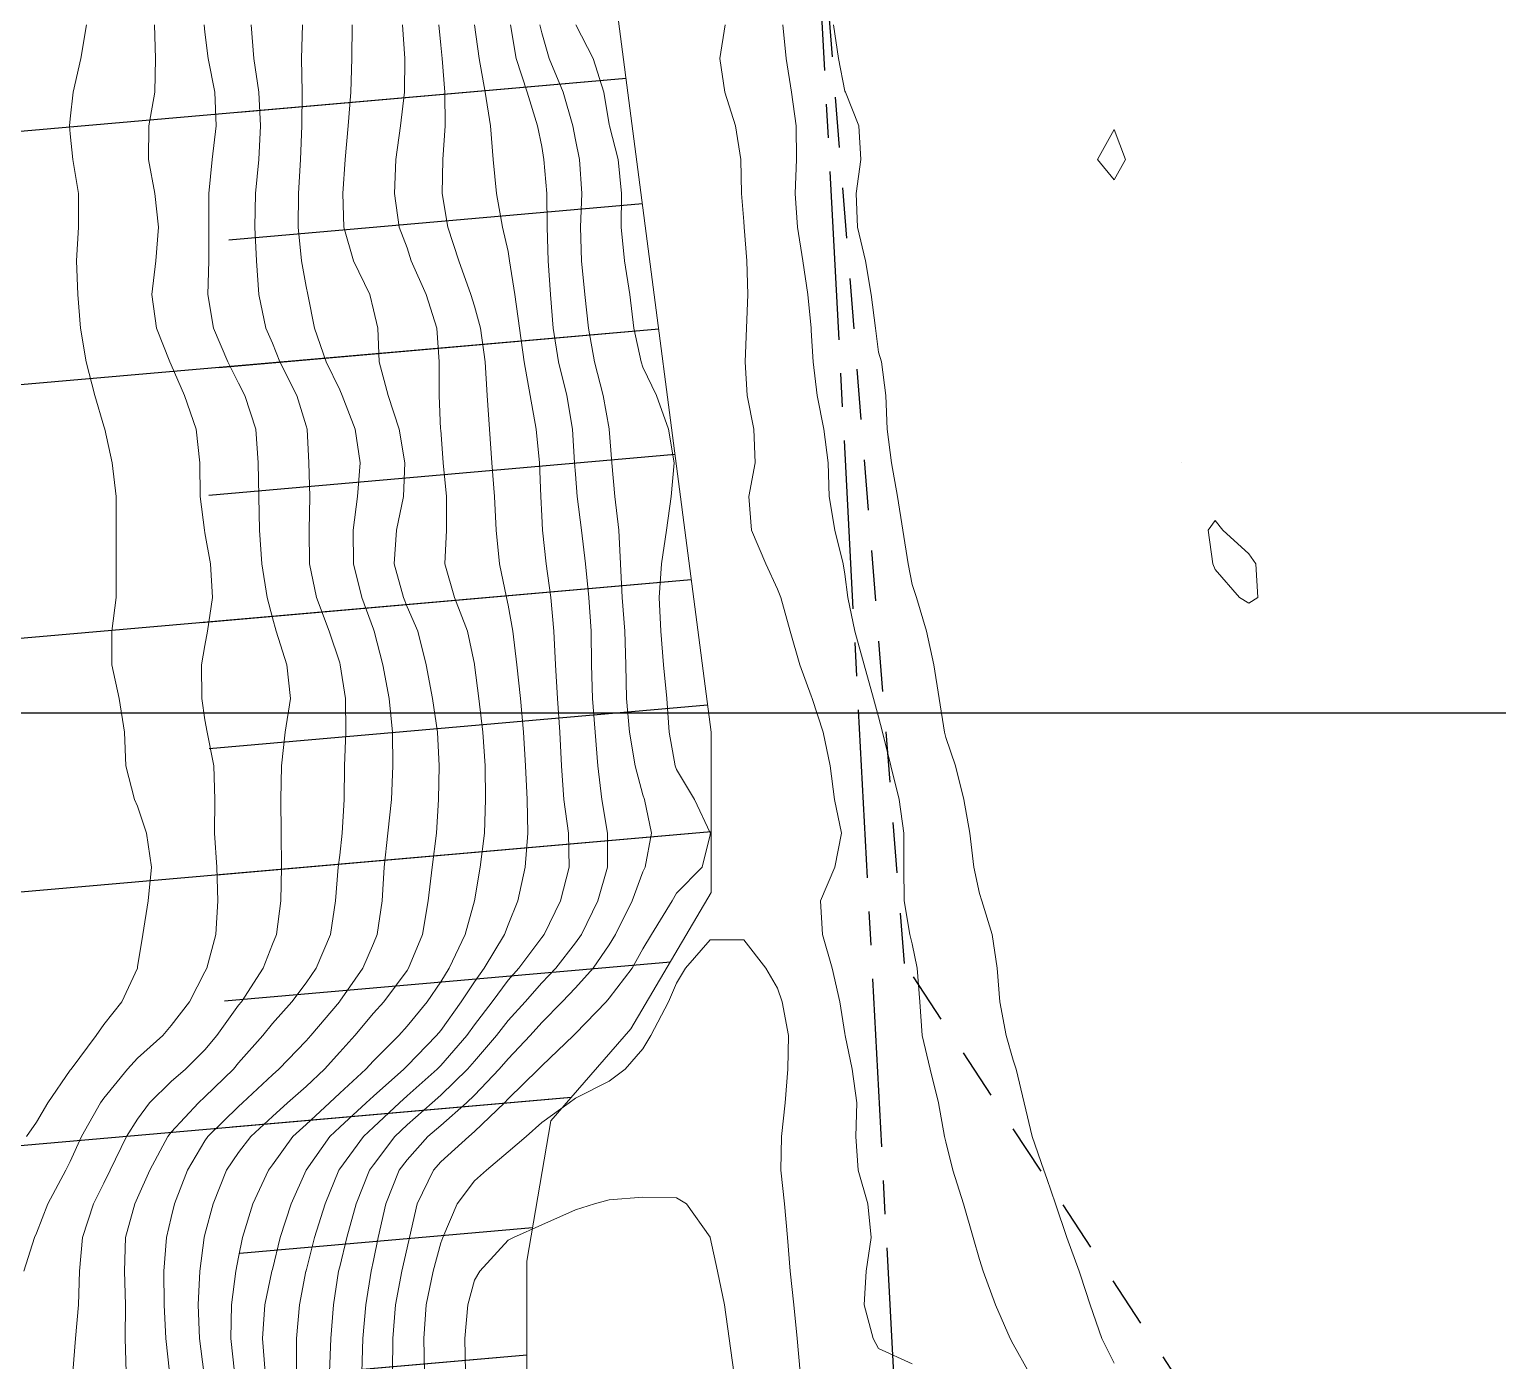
# Model space of a CAD drawing. Header units: centimetres. Extents: x 0 to 642158, y -847 to 649707.
# Drawn here: x 617117.14 to 617138.94, y 621451.92 to 621471.68 of the extents above; entities that cross this region are included whole.
import ezdxf

# ---------------------------------------------------------------- set-up
doc = ezdxf.new("R2010")
doc.units = ezdxf.units.CM
doc.header["$MEASUREMENT"] = 0
doc.linetypes.add('CENTERX2', pattern=[4, 2.5, -0.5, 0.5, -0.5])
doc.linetypes.add('JIS_02_0.7', pattern=[1.35, 0.75, -0.6])
doc.layers.add('MEV_schema paysager_Ha', color=7, linetype='Continuous', lineweight=25, transparency=0.13)
for name, color, linetype, lineweight in [('MEV_schema paysager_V', 7, 'Continuous', 20), ('WAL_parcellaire agricole', 7, 'JIS_02_0.7', 25), ('WAL_topographie 0.5', 253, 'Continuous', 20)]:
    doc.layers.add(name, color=color, linetype=linetype, lineweight=lineweight)
doc.layers.add('SPW_parcellaire cadastral', color=7, linetype='CENTERX2', lineweight=25, true_color=0xff0542)
picture_1 = doc.add_image_def('image2.png', size_in_pixel=(6614, 11023))

msp = doc.modelspace()

# ---------------------------------------------------------------- hatches: boundary and pattern name
at = {"layer": 'MEV_schema paysager_Ha', "transparency": 33554687}
h = msp.add_hatch(dxfattribs=at)
h.set_pattern_fill('ANSI31', color=60, scale=30, angle=320)
h.paths.add_polyline_path([(617169.617, 620973.194), (617165.143, 620997.552), (617163.049, 621011.729), (617162.573, 621023.432), (617161.336, 621028.189), (617160.67, 621031.995), (617159.432, 621036.467), (617156.475, 621053.969), (617156.906, 621060.001), (617157.984, 621066.14), (617158.414, 621069.802), (617158.199, 621075.295), (617157.014, 621080.142), (617155.505, 621084.988), (617154.751, 621088.973), (617151.842, 621094.789), (617149.148, 621099.205), (617146.994, 621101.252), (617145.377, 621102.544), (617143.546, 621103.621), (617141.391, 621107.391), (617140.307, 621121.334), (617138.581, 621134.515), (617137.596, 621148.681), (617137.947, 621158.301), (617138.342, 621166.601), (617137.255, 621176.482), (617136.069, 621187.153), (617134.618, 621206.801), (617133.841, 621215.056), (617132.235, 621238.569), (617131.105, 621276.162), (617130.662, 621320.72), (617129.383, 621365.826), (617128.171, 621391.821), (617126.408, 621441.701), (617124.527, 621449.888), (617124.527, 621453.399), (617124.884, 621455.482), (617126.075, 621456.85), (617127.265, 621458.873), (617127.265, 621461.254), (617125.649, 621473.672), (617125.524, 621482.896), (617125.025, 621497.979), (617124.776, 621519.544), (617124.92, 621540.094), (617125.983, 621565.584), (617126.337, 621580.453), (617126.163, 621598.374), (617127.186, 621608.874), (617130.532, 621615.192), (617131.834, 621617.887), (617134.298, 621627.22), (617135.042, 621631.96), (617135.135, 621640.047), (617136.158, 621649.713), (617136.911, 621670.5), (617129.26, 621649.205), (617124.61, 621628.36), (617120.259, 621606.016), (617117.259, 621583.371), (617115.237, 621541.083), (617114.562, 621520.401), (617115.536, 621487.717), (617112.094, 621474.528), (617111.291, 621462.83), (617115.078, 621434.173), (617114.685, 621412.686), (617116.517, 621383.817), (617118.213, 621359.713), (617121.633, 621297.519), (617122.293, 621280.379), (617124.809, 621252.783), (617126.661, 621222.595), (617125.403, 621211.007), (617126.795, 621190.875), (617128.52, 621169.158), (617130.485, 621161.793), (617131.444, 621155.186), (617130.649, 621150.827), (617132.125, 621142.753), (617132.79, 621125.456), (617134.954, 621111.319), (617137.702, 621098.468), (617139.749, 621087.381), (617141.795, 621083.246), (617143.417, 621082.42), (617144.557, 621081.575), (617145.493, 621080.194), (617145.463, 621077.083), (617144.023, 621074.463), (617144.278, 621071.03), (617145.295, 621066.579), (617147.455, 621053.531), (617147.76, 621048.137), (617148.575, 621044.067), (617151.222, 621037.452), (617151.12, 621031.956), (617151.633, 621023.148), (617154.427, 621011.658), (617158.897, 620988.919), (617162.537, 620970.568), (617168.729, 620939.186), (617182.921, 620879.156), (617188.263, 620855.446), (617193.71, 620854.003), (617187.498, 620892.108), (617176.811, 620939.879)])
h = msp.add_hatch(dxfattribs=at)
h.set_pattern_fill('ANSI31', color=60, scale=15, angle=320)
h.paths.add_polyline_path([(617169.617, 620973.194), (617165.143, 620997.552), (617163.049, 621011.729), (617162.573, 621023.432), (617161.336, 621028.189), (617160.67, 621031.995), (617159.432, 621036.467), (617156.475, 621053.969), (617156.906, 621060.001), (617157.984, 621066.14), (617158.414, 621069.802), (617158.199, 621075.295), (617157.014, 621080.142), (617155.505, 621084.988), (617154.751, 621088.973), (617151.842, 621094.789), (617149.148, 621099.205), (617146.994, 621101.252), (617145.377, 621102.544), (617143.546, 621103.621), (617141.391, 621107.391), (617140.307, 621121.334), (617138.581, 621134.515), (617137.596, 621148.681), (617137.947, 621158.301), (617138.342, 621166.601), (617137.255, 621176.482), (617136.069, 621187.153), (617134.618, 621206.801), (617133.841, 621215.056), (617132.235, 621238.569), (617131.105, 621276.162), (617130.662, 621320.72), (617129.383, 621365.826), (617128.171, 621391.821), (617126.408, 621441.701), (617124.527, 621449.888), (617124.527, 621453.399), (617124.884, 621455.482), (617126.075, 621456.85), (617127.265, 621458.873), (617127.265, 621461.254), (617125.649, 621473.672), (617125.524, 621482.896), (617125.025, 621497.979), (617124.776, 621519.544), (617124.92, 621540.094), (617125.983, 621565.584), (617126.337, 621580.453), (617126.163, 621598.374), (617127.186, 621608.874), (617130.532, 621615.192), (617131.834, 621617.887), (617134.298, 621627.22), (617135.042, 621631.96), (617135.135, 621640.047), (617136.158, 621649.713), (617136.911, 621670.5), (617132.957, 621648.368), (617129.989, 621627.895), (617123.162, 621605.493), (617122.123, 621583.834), (617121.418, 621540.656), (617120.578, 621519.454), (617120.8, 621487.646), (617120.576, 621474.663), (617119.681, 621463.134), (617121.439, 621434.424), (617121.208, 621413.2), (617123.756, 621383.971), (617124.633, 621359.105), (617126.907, 621297.599), (617127.217, 621280.099), (617128.476, 621252.652), (617130.286, 621222.294), (617130.788, 621212.114), (617133.595, 621189.8), (617133.864, 621168.997), (617134.545, 621163.04), (617136.407, 621155.367), (617136.033, 621153.22), (617137.061, 621150.231), (617136.705, 621143.134), (617138.509, 621125.82), (617138.985, 621114.157), (617141.16, 621102.299), (617147.01, 621090.064), (617151.616, 621087.22), (617153.107, 621084.646), (617154.311, 621082.965), (617155.38, 621081.272), (617156.272, 621077.352), (617156.539, 621073.164), (617152.956, 621057.576), (617153.92, 621035.982), (617159.694, 621019.068), (617160.419, 620997.657), (617177.679, 620920.157), (617193.56, 620854.923), (617187.498, 620892.108)])

# ---------------------------------------------------------------- linework, layer by layer
at = {"layer": 'MEV_schema paysager_V', "color": 7, "true_color": 0xffffff}
msp.add_lwpolyline([(617133.841, 621215.056), (617132.235, 621238.569), (617131.105, 621276.162), (617130.662, 621320.72), (617129.383, 621365.826), (617128.171, 621391.821), (617126.408, 621441.701), (617124.527, 621449.888), (617124.527, 621453.399), (617124.884, 621455.482), (617126.075, 621456.85), (617127.265, 621458.873), (617127.265, 621461.254), (617125.649, 621473.672)], dxfattribs=at)
at = {"layer": 'SPW_parcellaire cadastral'}
msp.add_lwpolyline([(617139.066, 621436.775), (617130.009, 621451.1), (617127.627, 621496.147), (617169.644, 621516.623), (617184.565, 621496.923), (617188.95, 621491.134), (617194.248, 621484.055), (617204.839, 621469.985), (617199.676, 621467.306), (617139.066, 621436.775)], dxfattribs=at)
at = {"layer": 'WAL_parcellaire agricole'}
msp.add_lwpolyline([(617178.694, 621525.406), (617169.395, 621516.805), (617204.2, 621470.91), (617145.554, 621439.653), (617141.804, 621440.07), (617130.136, 621457.818), (617127.298, 621493.501), (617126.094, 621527.1), (617126.792, 621546.3), (617149.99, 621562.103), (617178.694, 621525.406)], dxfattribs=at)
at = {"layer": 'WAL_topographie 0.5'}
for points in [[(617117.062, 621453.25), (617117.221, 621453.75), (617117.25, 621453.813), (617117.416, 621454.25), (617117.683, 621454.75), (617117.75, 621454.879), (617117.915, 621455.25), (617118.197, 621455.75), (617118.25, 621455.821), (617118.601, 621456.25), (617118.75, 621456.41), (617119.125, 621456.75), (617119.25, 621456.896), (617119.521, 621457.25), (617119.75, 621457.694), (617119.779, 621457.75), (617119.909, 621458.25), (617119.942, 621458.75), (617119.925, 621459.25), (617119.893, 621459.75), (617119.897, 621460.25), (617119.88, 621460.75), (617119.78, 621461.25), (617119.75, 621461.435), (617119.702, 621461.75), (617119.696, 621462.25), (617119.75, 621462.539), (617119.786, 621462.75), (617119.861, 621463.25), (617119.833, 621463.75), (617119.75, 621464.211), (617119.741, 621464.25), (617119.679, 621464.75), (617119.673, 621465.25), (617119.617, 621465.75), (617119.448, 621466.25), (617119.25, 621466.702), (617119.227, 621466.75), (617119.028, 621467.25), (617118.962, 621467.75), (617119.018, 621468.25), (617119.061, 621468.75), (617119.003, 621469.25), (617118.911, 621469.75), (617118.916, 621470.25), (617119.004, 621470.75), (617119.017, 621471.25), (617118.998, 621471.75)], [(617117.1, 621455.25), (617117.25, 621455.464), (617117.415, 621455.75), (617117.75, 621456.233), (617117.762, 621456.25), (617118.136, 621456.75), (617118.25, 621456.911), (617118.513, 621457.25), (617118.747, 621457.75), (617118.75, 621457.769), (617118.828, 621458.25), (617118.907, 621458.75), (617118.956, 621459.25), (617118.884, 621459.75), (617118.75, 621460.155), (617118.702, 621460.25), (617118.575, 621460.75), (617118.557, 621461.25), (617118.476, 621461.75), (617118.369, 621462.25), (617118.369, 621462.75), (617118.433, 621463.25), (617118.43, 621463.75), (617118.429, 621464.25), (617118.432, 621464.75), (617118.37, 621465.25), (617118.262, 621465.75), (617118.25, 621465.792), (617118.114, 621466.25), (617117.986, 621466.75), (617117.901, 621467.25), (617117.86, 621467.75), (617117.843, 621468.25), (617117.872, 621468.75), (617117.873, 621469.25), (617117.79, 621469.75), (617117.75, 621470.132), (617117.738, 621470.25), (617117.75, 621470.358), (617117.791, 621470.75), (617117.906, 621471.25), (617117.992, 621471.75)], [(617117.788, 621451.75), (617117.826, 621452.25), (617117.872, 621452.75), (617117.889, 621453.25), (617117.93, 621453.75), (617118.096, 621454.25), (617118.25, 621454.559), (617118.341, 621454.75), (617118.585, 621455.25), (617118.75, 621455.509), (617118.925, 621455.75), (617119.25, 621456.066), (617119.459, 621456.25), (617119.75, 621456.537), (617119.926, 621456.75), (617120.25, 621457.198), (617120.292, 621457.25), (617120.614, 621457.75), (617120.75, 621458.103), (617120.81, 621458.25), (617120.876, 621458.75), (617120.888, 621459.25), (617120.883, 621459.75), (617120.876, 621460.25), (617120.884, 621460.75), (617120.942, 621461.25), (617121.019, 621461.75), (617120.964, 621462.25), (617120.807, 621462.75), (617120.75, 621462.949), (617120.671, 621463.25), (617120.592, 621463.75), (617120.559, 621464.25), (617120.549, 621464.75), (617120.542, 621465.25), (617120.504, 621465.75), (617120.341, 621466.25), (617120.25, 621466.433), (617120.088, 621466.75), (617119.876, 621467.25), (617119.793, 621467.75), (617119.806, 621468.25), (617119.805, 621468.75), (617119.806, 621469.25), (617119.855, 621469.75), (617119.914, 621470.25), (617119.894, 621470.75), (617119.797, 621471.25), (617119.75, 621471.644), (617119.737, 621471.75)], [(617118.578, 621451.75), (617118.566, 621452.25), (617118.57, 621452.75), (617118.557, 621453.25), (617118.568, 621453.75), (617118.708, 621454.25), (617118.75, 621454.339), (617118.929, 621454.75), (617119.2, 621455.25), (617119.25, 621455.314), (617119.653, 621455.75), (617119.75, 621455.837), (617120.172, 621456.25), (617120.25, 621456.343), (617120.609, 621456.75), (617120.75, 621456.925), (617121.041, 621457.25), (617121.25, 621457.532), (617121.402, 621457.75), (617121.612, 621458.25), (617121.689, 621458.75), (617121.729, 621459.25), (617121.75, 621459.425), (617121.785, 621459.75), (617121.818, 621460.25), (617121.82, 621460.75), (617121.839, 621461.25), (617121.836, 621461.75), (617121.759, 621462.25), (617121.75, 621462.281), (617121.594, 621462.75), (617121.408, 621463.25), (617121.302, 621463.75), (617121.295, 621464.25), (617121.307, 621464.75), (617121.294, 621465.25), (617121.265, 621465.75), (617121.25, 621465.801), (617121.115, 621466.25), (617120.863, 621466.75), (617120.75, 621467.028), (617120.651, 621467.25), (617120.548, 621467.75), (617120.513, 621468.25), (617120.488, 621468.75), (617120.502, 621469.25), (617120.547, 621469.75), (617120.576, 621470.25), (617120.55, 621470.75), (617120.476, 621471.25), (617120.438, 621471.75)], [(617119.225, 621451.75), (617119.168, 621452.25), (617119.143, 621452.75), (617119.14, 621453.25), (617119.177, 621453.75), (617119.25, 621454.045), (617119.298, 621454.25), (617119.489, 621454.75), (617119.75, 621455.185), (617119.794, 621455.25), (617120.25, 621455.697), (617120.307, 621455.75), (617120.75, 621456.167), (617120.844, 621456.25), (617121.25, 621456.67), (617121.323, 621456.75), (617121.745, 621457.25), (617121.75, 621457.257), (617122.096, 621457.75), (617122.25, 621458.117), (617122.307, 621458.25), (617122.38, 621458.75), (617122.412, 621459.25), (617122.463, 621459.75), (617122.52, 621460.25), (617122.541, 621460.75), (617122.534, 621461.25), (617122.485, 621461.75), (617122.391, 621462.25), (617122.261, 621462.75), (617122.25, 621462.78), (617122.08, 621463.25), (617121.956, 621463.75), (617121.952, 621464.25), (617122.015, 621464.75), (617122.054, 621465.25), (617121.978, 621465.75), (617121.789, 621466.25), (617121.75, 621466.335), (617121.549, 621466.75), (617121.376, 621467.25), (617121.276, 621467.75), (617121.25, 621467.869), (617121.184, 621468.25), (617121.131, 621468.75), (617121.14, 621469.25), (617121.169, 621469.75), (617121.19, 621470.25), (617121.191, 621470.75), (617121.182, 621471.25), (617121.196, 621471.75)], [(617119.735, 621451.75), (617119.669, 621452.25), (617119.651, 621452.75), (617119.674, 621453.25), (617119.739, 621453.75), (617119.75, 621453.794), (617119.87, 621454.25), (617120.071, 621454.75), (617120.25, 621455.01), (617120.43, 621455.25), (617120.75, 621455.546), (617120.975, 621455.75), (617121.25, 621455.994), (617121.523, 621456.25), (617121.75, 621456.5), (617121.976, 621456.75), (617122.25, 621457.079), (617122.405, 621457.25), (617122.75, 621457.714), (617122.774, 621457.75), (617122.978, 621458.25), (617123.065, 621458.75), (617123.125, 621459.25), (617123.185, 621459.75), (617123.217, 621460.25), (617123.228, 621460.75), (617123.202, 621461.25), (617123.127, 621461.75), (617123.034, 621462.25), (617122.912, 621462.75), (617122.75, 621463.111), (617122.697, 621463.25), (617122.557, 621463.75), (617122.592, 621464.25), (617122.697, 621464.75), (617122.717, 621465.25), (617122.633, 621465.75), (617122.471, 621466.25), (617122.336, 621466.75), (617122.316, 621467.25), (617122.25, 621467.522), (617122.196, 621467.75), (617121.956, 621468.25), (617121.809, 621468.75), (617121.798, 621469.25), (617121.831, 621469.75), (617121.875, 621470.25), (617121.916, 621470.75), (617121.928, 621471.25), (617121.934, 621471.75)], [(617120.19, 621451.75), (617120.132, 621452.25), (617120.142, 621452.75), (617120.21, 621453.25), (617120.25, 621453.459), (617120.308, 621453.75), (617120.458, 621454.25), (617120.691, 621454.75), (617120.75, 621454.827), (617121.056, 621455.25), (617121.25, 621455.428), (617121.599, 621455.75), (617121.75, 621455.892), (617122.136, 621456.25), (617122.25, 621456.375), (617122.627, 621456.75), (617122.75, 621456.885), (617123.048, 621457.25), (617123.25, 621457.544), (617123.376, 621457.75), (617123.613, 621458.25), (617123.75, 621458.747), (617123.751, 621458.75), (617123.836, 621459.25), (617123.898, 621459.75), (617123.913, 621460.25), (617123.908, 621460.75), (617123.877, 621461.25), (617123.815, 621461.75), (617123.752, 621462.25), (617123.75, 621462.263), (617123.647, 621462.75), (617123.453, 621463.25), (617123.309, 621463.75), (617123.337, 621464.25), (617123.336, 621464.75), (617123.286, 621465.25), (617123.25, 621465.739), (617123.249, 621465.75), (617123.229, 621466.25), (617123.229, 621466.75), (617123.19, 621467.25), (617123.033, 621467.75), (617122.812, 621468.25), (617122.75, 621468.439), (617122.631, 621468.75), (617122.564, 621469.25), (617122.585, 621469.75), (617122.655, 621470.25), (617122.712, 621470.75), (617122.717, 621471.25), (617122.682, 621471.75)], [(617120.644, 621451.75), (617120.606, 621452.25), (617120.641, 621452.75), (617120.744, 621453.25), (617120.75, 621453.274), (617120.865, 621453.75), (617121.029, 621454.25), (617121.25, 621454.748), (617121.251, 621454.75), (617121.603, 621455.25), (617121.75, 621455.387), (617122.144, 621455.75), (617122.25, 621455.849), (617122.703, 621456.25), (617122.75, 621456.297), (617123.189, 621456.75), (617123.25, 621456.823), (617123.555, 621457.25), (617123.75, 621457.548), (617123.894, 621457.75), (617124.199, 621458.25), (617124.25, 621458.39), (617124.396, 621458.75), (617124.502, 621459.25), (617124.543, 621459.75), (617124.531, 621460.25), (617124.509, 621460.75), (617124.481, 621461.25), (617124.434, 621461.75), (617124.381, 621462.25), (617124.32, 621462.75), (617124.25, 621463.139), (617124.226, 621463.25), (617124.124, 621463.75), (617124.075, 621464.25), (617124.046, 621464.75), (617124.011, 621465.25), (617123.976, 621465.75), (617123.942, 621466.25), (617123.91, 621466.75), (617123.841, 621467.25), (617123.75, 621467.576), (617123.698, 621467.75), (617123.517, 621468.25), (617123.355, 621468.75), (617123.273, 621469.25), (617123.279, 621469.75), (617123.316, 621470.25), (617123.313, 621470.75), (617123.27, 621471.25), (617123.25, 621471.45), (617123.221, 621471.75)], [(617121.111, 621451.75), (617121.11, 621452.25), (617121.155, 621452.75), (617121.248, 621453.25), (617121.25, 621453.257), (617121.376, 621453.75), (617121.535, 621454.25), (617121.735, 621454.75), (617121.75, 621454.771), (617122.101, 621455.25), (617122.25, 621455.388), (617122.637, 621455.75), (617122.75, 621455.852), (617123.199, 621456.25), (617123.25, 621456.302), (617123.636, 621456.75), (617123.75, 621456.906), (617124.015, 621457.25), (617124.25, 621457.568), (617124.41, 621457.75), (617124.75, 621458.206), (617124.784, 621458.25), (617125.028, 621458.75), (617125.157, 621459.25), (617125.145, 621459.75), (617125.078, 621460.25), (617125.041, 621460.75), (617125.02, 621461.25), (617124.983, 621461.75), (617124.952, 621462.25), (617124.93, 621462.75), (617124.884, 621463.25), (617124.814, 621463.75), (617124.759, 621464.25), (617124.75, 621464.464), (617124.737, 621464.75), (617124.716, 621465.25), (617124.668, 621465.75), (617124.579, 621466.25), (617124.488, 621466.75), (617124.419, 621467.25), (617124.35, 621467.75), (617124.271, 621468.25), (617124.25, 621468.385), (617124.167, 621468.75), (617124.079, 621469.25), (617124.031, 621469.75), (617123.988, 621470.25), (617123.912, 621470.75), (617123.82, 621471.25), (617123.751, 621471.75)], [(617121.598, 621451.75), (617121.618, 621452.25), (617121.659, 621452.75), (617121.734, 621453.25), (617121.75, 621453.316), (617121.854, 621453.75), (617121.993, 621454.25), (617122.191, 621454.75), (617122.25, 621454.829), (617122.567, 621455.25), (617122.75, 621455.421), (617123.124, 621455.75), (617123.25, 621455.862), (617123.648, 621456.25), (617123.75, 621456.369), (617124.079, 621456.75), (617124.25, 621456.971), (617124.502, 621457.25), (617124.75, 621457.53), (617124.959, 621457.75), (617125.25, 621458.126), (617125.338, 621458.25), (617125.584, 621458.75), (617125.727, 621459.25), (617125.725, 621459.75), (617125.643, 621460.25), (617125.582, 621460.75), (617125.542, 621461.25), (617125.501, 621461.75), (617125.489, 621462.25), (617125.485, 621462.75), (617125.45, 621463.25), (617125.401, 621463.75), (617125.34, 621464.25), (617125.276, 621464.75), (617125.25, 621465.08), (617125.237, 621465.25), (617125.207, 621465.75), (617125.12, 621466.25), (617125, 621466.75), (617124.921, 621467.25), (617124.878, 621467.75), (617124.845, 621468.25), (617124.831, 621468.75), (617124.825, 621469.25), (617124.783, 621469.75), (617124.75, 621469.945), (617124.685, 621470.25), (617124.531, 621470.75), (617124.371, 621471.25), (617124.288, 621471.75)], [(617122.078, 621451.75), (617122.094, 621452.25), (617122.136, 621452.75), (617122.216, 621453.25), (617122.25, 621453.41), (617122.319, 621453.75), (617122.435, 621454.25), (617122.635, 621454.75), (617122.75, 621454.901), (617123.06, 621455.25), (617123.25, 621455.415), (617123.632, 621455.75), (617123.75, 621455.865), (617124.118, 621456.25), (617124.25, 621456.405), (617124.577, 621456.75), (617124.75, 621456.942), (617125.054, 621457.25), (617125.25, 621457.457), (617125.511, 621457.75), (617125.75, 621458.096), (617125.847, 621458.25), (617126.094, 621458.75), (617126.25, 621459.179), (617126.287, 621459.25), (617126.378, 621459.75), (617126.273, 621460.25), (617126.25, 621460.32), (617126.135, 621460.75), (617126.055, 621461.25), (617126.01, 621461.75), (617125.997, 621462.25), (617125.983, 621462.75), (617125.944, 621463.25), (617125.92, 621463.75), (617125.892, 621464.25), (617125.835, 621464.75), (617125.791, 621465.25), (617125.751, 621465.75), (617125.75, 621465.754), (617125.664, 621466.25), (617125.534, 621466.75), (617125.442, 621467.25), (617125.389, 621467.75), (617125.339, 621468.25), (617125.327, 621468.75), (617125.343, 621469.25), (617125.308, 621469.75), (617125.25, 621470.045), (617125.21, 621470.25), (617125.069, 621470.75), (617124.861, 621471.25), (617124.75, 621471.632), (617124.722, 621471.75)], [(617122.536, 621451.75), (617122.539, 621452.25), (617122.58, 621452.75), (617122.675, 621453.25), (617122.75, 621453.598), (617122.785, 621453.75), (617122.899, 621454.25), (617123.141, 621454.75), (617123.25, 621454.873), (617123.665, 621455.25), (617123.75, 621455.322), (617124.196, 621455.75), (617124.25, 621455.807), (617124.702, 621456.25), (617124.75, 621456.301), (617125.222, 621456.75), (617125.25, 621456.778), (617125.704, 621457.25), (617125.75, 621457.303), (617126.09, 621457.75), (617126.25, 621458.033), (617126.381, 621458.25), (617126.686, 621458.75), (617126.75, 621458.861), (617127.134, 621459.25), (617127.25, 621459.728), (617127.257, 621459.75), (617127.25, 621459.759), (617127.016, 621460.25), (617126.75, 621460.697), (617126.729, 621460.75), (617126.64, 621461.25), (617126.609, 621461.75), (617126.559, 621462.25), (617126.516, 621462.75), (617126.493, 621463.25), (617126.528, 621463.75), (617126.602, 621464.25), (617126.671, 621464.75), (617126.715, 621465.25), (617126.633, 621465.75), (617126.456, 621466.25), (617126.25, 621466.672), (617126.228, 621466.75), (617126.119, 621467.25), (617126.059, 621467.75), (617125.977, 621468.25), (617125.929, 621468.75), (617125.936, 621469.25), (617125.883, 621469.75), (617125.756, 621470.25), (617125.75, 621470.27), (617125.672, 621470.75), (617125.514, 621471.25), (617125.254, 621471.75)], [(617127.475, 621471.75), (617127.393, 621471.25), (617127.469, 621470.75), (617127.628, 621470.25), (617127.705, 621469.75), (617127.715, 621469.25), (617127.75, 621468.833), (617127.754, 621468.75), (617127.797, 621468.25), (617127.812, 621467.75), (617127.792, 621467.25), (617127.77, 621466.75), (617127.799, 621466.25), (617127.898, 621465.75), (617127.919, 621465.25), (617127.825, 621464.75), (617127.862, 621464.25), (617128.075, 621463.75), (617128.25, 621463.375), (617128.301, 621463.25), (617128.44, 621462.75), (617128.581, 621462.25), (617128.75, 621461.792), (617128.765, 621461.75), (617128.93, 621461.25), (617129.032, 621460.75), (617129.094, 621460.25), (617129.201, 621459.75), (617129.102, 621459.25), (617128.888, 621458.75), (617128.917, 621458.25), (617129.062, 621457.75), (617129.175, 621457.25), (617129.25, 621456.781), (617129.256, 621456.75), (617129.36, 621456.25), (617129.43, 621455.75), (617129.414, 621455.25), (617129.448, 621454.75), (617129.589, 621454.25), (617129.643, 621453.75), (617129.567, 621453.25), (617129.539, 621452.75), (617129.672, 621452.25), (617129.75, 621452.103), (617130.25, 621451.876)], [(617128.331, 621471.75), (617128.381, 621471.25), (617128.457, 621470.75), (617128.528, 621470.25), (617128.533, 621469.75), (617128.511, 621469.25), (617128.545, 621468.75), (617128.627, 621468.25), (617128.702, 621467.75), (617128.748, 621467.25), (617128.75, 621467.213), (617128.779, 621466.75), (617128.841, 621466.25), (617128.937, 621465.75), (617129.001, 621465.25), (617129.019, 621464.75), (617129.103, 621464.25), (617129.227, 621463.75), (617129.25, 621463.596), (617129.296, 621463.25), (617129.397, 621462.75), (617129.539, 621462.25), (617129.677, 621461.75), (617129.75, 621461.481), (617129.809, 621461.25), (617129.931, 621460.75), (617130.056, 621460.25), (617130.125, 621459.75), (617130.124, 621459.25), (617130.129, 621458.75), (617130.217, 621458.25), (617130.25, 621458.111), (617130.323, 621457.75), (617130.363, 621457.25), (617130.4, 621456.75), (617130.516, 621456.25), (617130.642, 621455.75), (617130.731, 621455.25), (617130.75, 621455.171), (617130.852, 621454.75), (617131.011, 621454.25), (617131.155, 621453.75), (617131.25, 621453.424), (617131.303, 621453.25), (617131.485, 621452.75), (617131.703, 621452.25), (617131.75, 621452.168), (617131.981, 621451.75)], [(617129.084, 621471.75), (617129.157, 621471.25), (617129.25, 621470.768), (617129.259, 621470.75), (617129.458, 621470.25), (617129.486, 621469.75), (617129.417, 621469.25), (617129.439, 621468.75), (617129.556, 621468.25), (617129.64, 621467.75), (617129.703, 621467.25), (617129.75, 621466.893), (617129.794, 621466.75), (617129.86, 621466.25), (617129.879, 621465.75), (617129.945, 621465.25), (617130.033, 621464.75), (617130.113, 621464.25), (617130.19, 621463.75), (617130.25, 621463.446), (617130.316, 621463.25), (617130.461, 621462.75), (617130.569, 621462.25), (617130.648, 621461.75), (617130.729, 621461.25), (617130.75, 621461.17), (617130.891, 621460.75), (617131.019, 621460.25), (617131.104, 621459.75), (617131.166, 621459.25), (617131.25, 621458.856), (617131.282, 621458.75), (617131.437, 621458.25), (617131.513, 621457.75), (617131.553, 621457.25), (617131.646, 621456.75), (617131.75, 621456.382), (617131.795, 621456.25), (617131.912, 621455.75), (617132.029, 621455.25), (617132.205, 621454.75), (617132.25, 621454.624), (617132.38, 621454.25), (617132.546, 621453.75), (617132.73, 621453.25), (617132.75, 621453.193), (617132.89, 621452.75), (617133.067, 621452.25), (617133.25, 621451.885)], [(617133.417, 621469.75), (617133.25, 621469.45), (617133, 621469.75), (617133.25, 621470.2), (617133.417, 621469.75)], [(617134.25, 621465.25), (617134.25, 621465.25), (617134.25, 621465.25), (617134.25, 621465.25), (617134.25, 621465.25)], [(617135.383, 621463.25), (617135.25, 621463.167), (617135.107, 621463.25), (617134.75, 621463.667), (617134.715, 621463.75), (617134.644, 621464.25), (617134.75, 621464.396), (617134.863, 621464.25), (617135.25, 621463.897), (617135.354, 621463.75), (617135.383, 621463.25)], [(617123.01, 621451.75), (617122.998, 621452.25), (617123.033, 621452.75), (617123.138, 621453.25), (617123.25, 621453.673), (617123.28, 621453.75), (617123.493, 621454.25), (617123.75, 621454.59), (617123.931, 621454.75), (617124.25, 621455.02), (617124.517, 621455.25), (617124.75, 621455.459), (617125.159, 621455.75), (617125.25, 621455.817), (617125.75, 621456.071), (617125.989, 621456.25), (617126.25, 621456.553), (617126.368, 621456.75), (617126.632, 621457.25), (617126.75, 621457.525), (617126.884, 621457.75), (617127.25, 621458.168), (617127.75, 621458.167), (617128.077, 621457.75), (617128.25, 621457.452), (617128.32, 621457.25), (617128.413, 621456.75), (617128.406, 621456.25), (617128.364, 621455.75), (617128.31, 621455.25), (617128.301, 621454.75), (617128.353, 621454.25), (617128.397, 621453.75), (617128.436, 621453.25), (617128.493, 621452.75), (617128.543, 621452.25), (617128.585, 621451.75)], [(617123.618, 621451.75), (617123.61, 621452.25), (617123.654, 621452.75), (617123.75, 621453.119), (617123.831, 621453.25), (617124.25, 621453.712), (617124.331, 621453.75), (617124.75, 621453.938), (617125.25, 621454.159), (617125.533, 621454.25), (617125.75, 621454.31), (617126.25, 621454.35), (617126.75, 621454.339), (617126.899, 621454.25), (617127.25, 621453.757), (617127.252, 621453.75), (617127.361, 621453.25), (617127.465, 621452.75), (617127.531, 621452.25), (617127.602, 621451.75)]]:
    msp.add_lwpolyline(points, dxfattribs=at)

# ---------------------------------------------------------------- pictures from other files: only their frames are drawn
image = msp.add_image(picture_1, insert=(616830.845, 620745.783), size_in_units=(429.466, 715.756), dxfattribs=dict(brightness=75))
image.dxf.flags = 7

doc.saveas('drawing.dxf')
